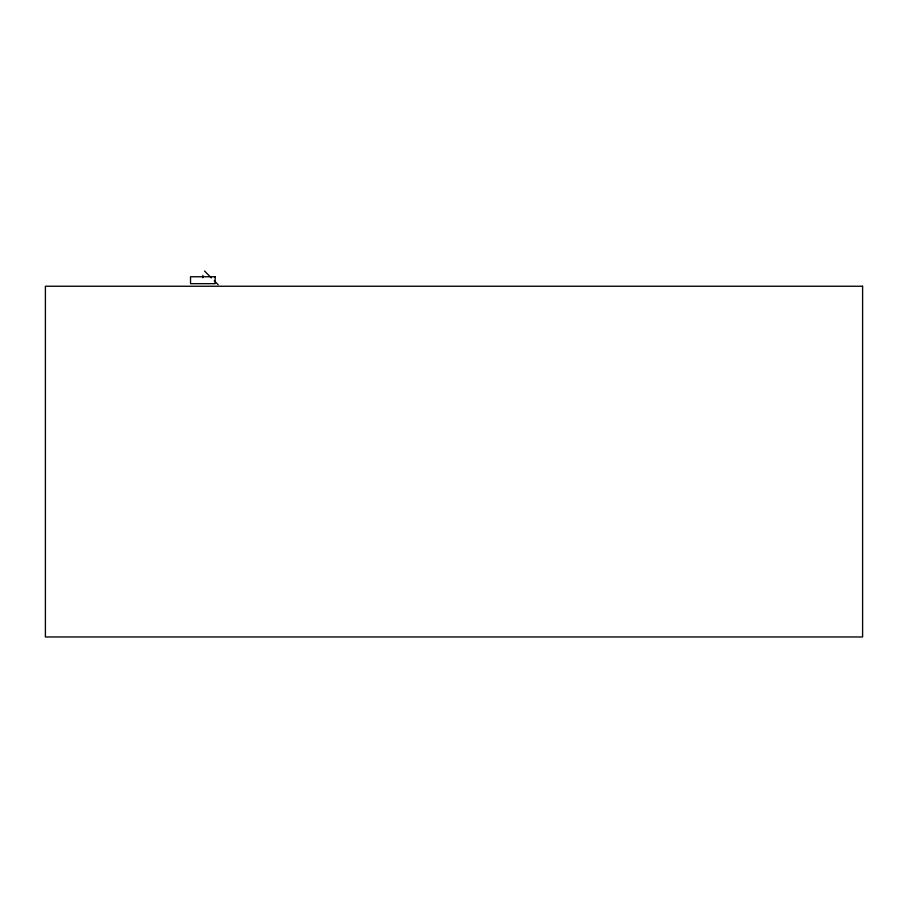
<?xml version="1.0" encoding="UTF-8"?>
<svg xmlns="http://www.w3.org/2000/svg" width="908" height="908" viewBox="0 0 908 908"><rect width="100%" height="100%" fill="white"/><g stroke="black" fill="none" stroke-linecap="round" stroke-linejoin="round"><path stroke-width="1.36" d="M204.493 271.027L211.348 277.871M214.277 280.81L218.192 284.726M202.836 275.362L202.836 277.791M215.139 276.747L190.532 276.747L190.532 283.671L215.139 283.671L215.139 276.747M862.6 286.247L45.4 286.247L45.4 636.973L862.6 636.973L862.6 286.247"/></g></svg>
